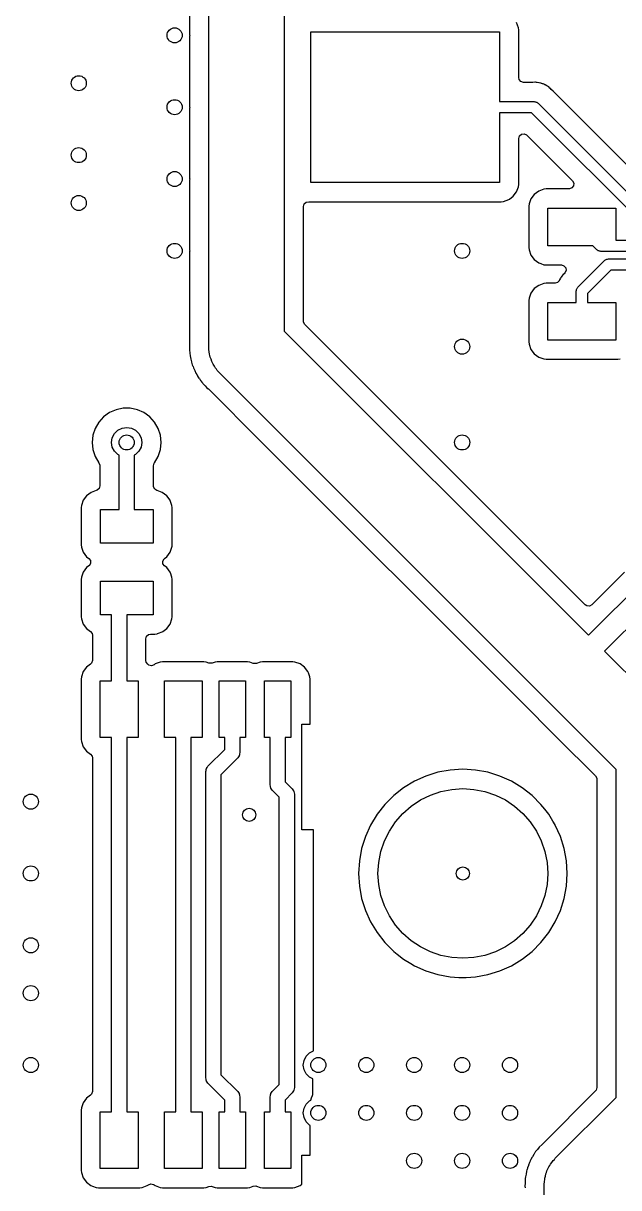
# Model space of a CAD drawing. Extents: x 0.01 to 3.19, y 0.01 to 3.99.
# Drawn here: x 1.667 to 2.288, y 0.972 to 2.188 of the extents above; entities that cross this region are included whole.
import ezdxf

# ---------------------------------------------------------------- set-up
doc = ezdxf.new("R2010")
doc.units = 0
doc.header["$MEASUREMENT"] = 0
doc.layers.add('BLACK', color=7, linetype='CONTINUOUS')

msp = doc.modelspace()

# ---------------------------------------------------------------- linework, layer by layer
at = {"layer": 'BLACK', "linetype": 'CONTINUOUS'}
for p, q in [((1.93937, 2.65), (1.93937, 1.86631)), ((1.86063, 1.85), (1.86063, 2.63369)), ((1.84061, 2.24913), (1.84061, 2.17587)), ((2.18374, 2.18304), (2.18173, 2.18843)), ((1.96713, 2.02126), (1.96713, 2.17874)), ((1.96713, 2.17874), (2.16398, 2.17874)), ((2.16398, 2.17874), (2.16398, 2.10591)), ((2.184, 2.18066), (2.18374, 2.18304)), ((2.18374, 2.18304), (2.18374, 2.18304)), ((2.184, 2.18065), (2.184, 2.18066)), ((2.184, 2.13089), (2.184, 2.18065)), ((1.84061, 2.17587), (1.84075, 2.175)), ((1.84075, 2.175), (1.84061, 2.17413)), ((1.84061, 2.17413), (1.84061, 2.10087)), ((2.18444, 2.12883), (2.184, 2.13089)), ((2.18627, 2.12671), (2.18444, 2.12883)), ((2.18896, 2.12593), (2.18627, 2.12671)), ((2.19866, 2.12593), (2.18896, 2.12593)), ((2.19889, 2.12594), (2.19866, 2.12593)), ((2.20082, 2.12612), (2.19889, 2.12594)), ((2.20165, 2.12599), (2.20082, 2.12612)), ((2.20082, 2.12612), (2.20082, 2.12612)), ((2.20243, 2.12593), (2.20165, 2.12599)), ((2.20328, 2.12593), (2.20243, 2.12593)), ((2.20515, 2.12544), (2.20328, 2.12593)), ((2.20538, 2.1254), (2.20515, 2.12544)), ((2.20729, 2.12509), (2.20538, 2.1254)), ((2.20767, 2.12493), (2.20729, 2.12509)), ((2.20729, 2.12509), (2.20729, 2.12509)), ((2.20729, 2.12509), (2.20729, 2.12509)), ((2.20807, 2.12476), (2.20767, 2.12493)), ((2.2088, 2.12451), (2.20807, 2.12476)), ((2.20962, 2.1243), (2.2088, 2.12451)), ((2.21025, 2.12395), (2.20962, 2.1243)), ((2.20962, 2.1243), (2.20962, 2.1243)), ((2.21132, 2.12336), (2.21025, 2.12395)), ((2.21153, 2.12326), (2.21132, 2.12336)), ((2.2133, 2.12249), (2.21153, 2.12326)), ((2.21397, 2.12197), (2.2133, 2.12249)), ((2.21462, 2.12155), (2.21397, 2.12197)), ((2.21536, 2.12114), (2.21462, 2.12155)), ((2.21667, 2.11991), (2.21536, 2.12114)), ((2.21536, 2.12114), (2.21536, 2.12114)), ((2.21536, 2.12114), (2.21536, 2.12114)), ((2.21677, 2.11982), (2.21667, 2.11991)), ((2.21695, 2.11966), (2.21677, 2.11982)), ((2.21718, 2.11949), (2.21695, 2.11966)), ((2.21718, 2.11948), (2.21718, 2.11949)), ((2.21804, 2.11862), (2.21718, 2.11948)), ((2.22013, 2.11666), (2.21804, 2.11862)), ((2.22033, 2.11642), (2.22013, 2.11666)), ((2.22034, 2.11642), (2.22033, 2.11642)), ((2.22074, 2.11592), (2.22034, 2.11642)), ((2.33429, 2.00238), (2.22074, 2.11592)), ((2.16398, 2.10591), (2.2, 2.10591)), ((2.2, 2.10591), (2.20075, 2.1057)), ((2.20075, 2.1057), (2.20153, 2.1057)), ((2.20153, 2.1057), (2.2022, 2.10532)), ((2.2022, 2.10532), (2.20295, 2.10511)), ((2.20295, 2.10511), (2.2035, 2.10456)), ((2.2035, 2.10456), (2.20418, 2.10418)), ((2.20418, 2.10418), (2.32745, 1.98091)), ((1.84061, 2.10087), (1.84075, 2.1)), ((1.84075, 2.1), (1.84061, 2.09913)), ((1.84061, 2.09913), (1.84061, 2.02587)), ((2.19755, 2.09409), (2.16398, 2.09409)), ((2.16398, 2.09409), (2.16398, 2.02126)), ((2.32082, 1.97082), (2.19755, 2.09409)), ((2.184, 2.06736), (2.18478, 2.07005)), ((2.184, 2.01934), (2.184, 2.06736)), ((2.18478, 2.07005), (2.1869, 2.07188)), ((2.1869, 2.07188), (2.18966, 2.07227)), ((2.18966, 2.07227), (2.19221, 2.07111)), ((2.19221, 2.07111), (2.19246, 2.07087)), ((2.19246, 2.07087), (2.24016, 2.02317)), ((1.84061, 2.02587), (1.84075, 2.025)), ((1.84075, 2.025), (1.84061, 2.02413)), ((1.84061, 2.02413), (1.84061, 1.95087)), ((2.16398, 2.02126), (1.96713, 2.02126)), ((2.18374, 2.01696), (2.184, 2.01934)), ((2.24016, 2.02317), (2.2415, 2.02072)), ((2.2415, 2.02072), (2.2413, 2.01793)), ((2.17432, 2.004), (2.17828, 2.00696)), ((2.17828, 2.00696), (2.18173, 2.01157)), ((2.18173, 2.01157), (2.18374, 2.01696)), ((2.18173, 2.01157), (2.18173, 2.01157)), ((2.18173, 2.01157), (2.18173, 2.01157)), ((2.20027, 2.00899), (2.19682, 2.00438)), ((2.20487, 2.01244), (2.20027, 2.00899)), ((2.21027, 2.01445), (2.20487, 2.01244)), ((2.20487, 2.01244), (2.20487, 2.01244)), ((2.21265, 2.0147), (2.21027, 2.01445)), ((2.21027, 2.01445), (2.21027, 2.01445)), ((2.23666, 2.0147), (2.21265, 2.0147)), ((2.23701, 2.01472), (2.23666, 2.0147)), ((2.23963, 2.01569), (2.23701, 2.01472)), ((2.2413, 2.01793), (2.23963, 2.01569)), ((1.95939, 1.99634), (1.96018, 1.99903)), ((1.95939, 1.87665), (1.95939, 1.99634)), ((1.96018, 1.99903), (1.96229, 2.00086)), ((1.96229, 2.00086), (1.96488, 2.00128)), ((1.96488, 2.00128), (1.96521, 2.00124)), ((1.96521, 2.00124), (1.96521, 2.00124)), ((1.96521, 2.00124), (2.16589, 2.00124)), ((2.16589, 2.00124), (2.16828, 2.0015)), ((2.16589, 2.00124), (2.16589, 2.00124)), ((2.16589, 2.00124), (2.16589, 2.00124)), ((2.16589, 2.00124), (2.16589, 2.00124)), ((2.16828, 2.0015), (2.17367, 2.00351)), ((2.16828, 2.0015), (2.16828, 2.0015)), ((2.16828, 2.0015), (2.16828, 2.0015)), ((2.17367, 2.00351), (2.17432, 2.004)), ((2.1948, 1.99898), (2.19455, 1.9966)), ((2.19455, 1.9966), (2.19455, 1.9534)), ((2.19682, 2.00438), (2.1948, 1.99898)), ((2.1948, 1.99898), (2.1948, 1.99898)), ((2.19682, 2.00438), (2.19682, 2.00438)), ((2.21457, 1.95531), (2.21457, 1.99469)), ((2.21457, 1.99469), (2.28543, 1.99469)), ((2.28543, 1.99469), (2.28543, 1.96122)), ((2.28543, 1.96122), (2.39035, 1.96122)), ((1.84061, 1.95087), (1.84075, 1.95)), ((1.84075, 1.95), (1.84061, 1.94913)), ((1.84061, 1.94913), (1.84061, 1.8506)), ((2.19455, 1.9534), (2.1948, 1.95102)), ((2.1948, 1.95102), (2.1948, 1.95102)), ((2.1948, 1.95102), (2.19682, 1.94562)), ((2.19682, 1.94562), (2.19682, 1.94562)), ((2.19682, 1.94562), (2.20027, 1.94101)), ((2.26133, 1.95531), (2.21457, 1.95531)), ((2.26551, 1.95114), (2.26133, 1.95531)), ((2.26618, 1.95075), (2.26551, 1.95114)), ((2.26673, 1.9502), (2.26618, 1.95075)), ((2.26748, 1.95), (2.26673, 1.9502)), ((2.26816, 1.94961), (2.26748, 1.95)), ((2.26893, 1.94961), (2.26816, 1.94961)), ((2.26969, 1.94941), (2.26893, 1.94961)), ((2.39035, 1.94941), (2.26969, 1.94941)), ((2.20027, 1.94101), (2.20487, 1.93756)), ((2.20487, 1.93756), (2.20487, 1.93756)), ((2.20487, 1.93756), (2.20487, 1.93756)), ((2.20487, 1.93756), (2.2072, 1.9367)), ((2.2072, 1.9367), (2.21027, 1.93555)), ((2.21027, 1.93555), (2.21027, 1.93555)), ((2.21027, 1.93555), (2.21265, 1.9353)), ((2.21265, 1.9353), (2.21265, 1.9353)), ((2.21265, 1.9353), (2.21265, 1.9353)), ((2.21265, 1.9353), (2.22854, 1.9353)), ((2.22854, 1.9353), (2.23122, 1.93451)), ((2.23122, 1.93451), (2.23305, 1.9324)), ((2.24582, 1.91225), (2.27338, 1.93981)), ((2.27338, 1.93981), (2.27406, 1.94019)), ((2.27406, 1.94019), (2.27461, 1.94074)), ((2.27461, 1.94074), (2.27536, 1.94095)), ((2.27536, 1.94095), (2.27603, 1.94133)), ((2.27603, 1.94133), (2.27681, 1.94133)), ((2.27681, 1.94133), (2.27756, 1.94154)), ((2.27756, 1.94154), (2.39035, 1.94154)), ((2.22751, 1.92137), (2.22674, 1.9196)), ((2.22803, 1.92204), (2.22751, 1.92137)), ((2.22751, 1.92137), (2.22751, 1.92137)), ((2.22845, 1.92269), (2.22803, 1.92204)), ((2.22886, 1.92343), (2.22845, 1.92269)), ((2.23018, 1.92484), (2.22886, 1.92343)), ((2.22886, 1.92343), (2.22886, 1.92343)), ((2.23034, 1.92502), (2.23018, 1.92484)), ((2.23051, 1.92525), (2.23034, 1.92502)), ((2.23138, 1.92611), (2.23051, 1.92525)), ((2.23215, 1.92694), (2.23138, 1.92611)), ((2.23229, 1.92709), (2.23215, 1.92694)), ((2.23345, 1.92963), (2.23229, 1.92709)), ((2.23305, 1.9324), (2.23345, 1.92963)), ((2.28001, 1.92972), (2.25591, 1.90562)), ((2.39035, 1.92972), (2.28001, 1.92972)), ((2.20027, 1.91056), (2.19682, 1.90595)), ((2.20487, 1.91401), (2.20027, 1.91056)), ((2.21027, 1.91602), (2.20487, 1.91401)), ((2.20487, 1.91401), (2.20487, 1.91401)), ((2.21265, 1.91628), (2.21027, 1.91602)), ((2.21027, 1.91602), (2.21027, 1.91602)), ((2.22199, 1.91628), (2.21265, 1.91628)), ((2.22436, 1.91688), (2.22199, 1.91628)), ((2.22634, 1.91885), (2.22436, 1.91688)), ((2.22641, 1.91898), (2.22634, 1.91885)), ((2.22664, 1.91939), (2.22641, 1.91898)), ((2.22674, 1.9196), (2.22664, 1.91939)), ((2.24409, 1.90807), (2.2443, 1.90882)), ((2.2443, 1.9096), (2.24468, 1.91027)), ((2.2443, 1.90882), (2.2443, 1.9096)), ((2.24468, 1.91027), (2.24489, 1.91102)), ((2.24489, 1.91102), (2.24544, 1.91157)), ((2.24544, 1.91157), (2.24582, 1.91225)), ((2.1948, 1.90056), (2.19455, 1.89818)), ((2.19455, 1.89818), (2.19455, 1.85497)), ((2.19682, 1.90595), (2.1948, 1.90056)), ((2.1948, 1.90056), (2.1948, 1.90056)), ((2.19682, 1.90595), (2.19682, 1.90595)), ((2.24409, 1.89626), (2.24409, 1.90807)), ((2.25591, 1.90562), (2.25591, 1.89626)), ((2.21457, 1.85689), (2.21457, 1.89626)), ((2.21457, 1.89626), (2.24409, 1.89626)), ((2.25591, 1.89626), (2.28543, 1.89626)), ((2.28543, 1.89626), (2.28543, 1.85689)), ((1.9595, 1.8756), (1.95939, 1.87665)), ((1.96084, 1.87315), (1.9595, 1.8756)), ((2.25348, 1.58051), (1.96084, 1.87315)), ((1.93937, 1.86631), (2.25284, 1.55284)), ((1.84061, 1.8506), (1.84053, 1.8464)), ((1.86078, 1.84851), (1.86063, 1.85)), ((1.86074, 1.84701), (1.86078, 1.84851)), ((2.19455, 1.85497), (2.1948, 1.85259)), ((2.1948, 1.85259), (2.1948, 1.85259)), ((2.1948, 1.85259), (2.19682, 1.8472)), ((2.28543, 1.85689), (2.21457, 1.85689)), ((1.84053, 1.8464), (1.84053, 1.8464)), ((1.84053, 1.8464), (1.84094, 1.84351)), ((1.84094, 1.84351), (1.84095, 1.84336)), ((1.84095, 1.84336), (1.84119, 1.84044)), ((1.84119, 1.84044), (1.84119, 1.84044)), ((1.84119, 1.84044), (1.84159, 1.83881)), ((1.84159, 1.83881), (1.84164, 1.83857)), ((1.84164, 1.83857), (1.84187, 1.83691)), ((1.84187, 1.83691), (1.84187, 1.83691)), ((1.84187, 1.83691), (1.84187, 1.83691)), ((1.84187, 1.83691), (1.84274, 1.83412)), ((1.86118, 1.84456), (1.86074, 1.84701)), ((1.86144, 1.84207), (1.86118, 1.84456)), ((1.86188, 1.84064), (1.86144, 1.84207)), ((1.86215, 1.83917), (1.86188, 1.84064)), ((1.86307, 1.83685), (1.86215, 1.83917)), ((1.86382, 1.83447), (1.86307, 1.83685)), ((2.19682, 1.8472), (2.19682, 1.8472)), ((2.19682, 1.8472), (2.20027, 1.84259)), ((2.20027, 1.84259), (2.20487, 1.83914)), ((2.20487, 1.83914), (2.20487, 1.83914)), ((2.20487, 1.83914), (2.20487, 1.83914)), ((2.20487, 1.83914), (2.20607, 1.83869)), ((2.20607, 1.83869), (2.21027, 1.83713)), ((2.21027, 1.83713), (2.21027, 1.83713)), ((2.21027, 1.83713), (2.21265, 1.83687)), ((2.21265, 1.83687), (2.21265, 1.83687)), ((2.21265, 1.83687), (2.21265, 1.83687)), ((2.21265, 1.83687), (2.21265, 1.83687)), ((2.21265, 1.83687), (2.28735, 1.83687)), ((2.28735, 1.83687), (2.28973, 1.83713)), ((2.28735, 1.83687), (2.28735, 1.83687)), ((2.28735, 1.83687), (2.28735, 1.83687)), ((2.28735, 1.83687), (2.28735, 1.83687)), ((1.84274, 1.83412), (1.84278, 1.83397)), ((1.84278, 1.83397), (1.84348, 1.83113)), ((1.84348, 1.83113), (1.84414, 1.82959)), ((1.84414, 1.82959), (1.84423, 1.82935)), ((1.84423, 1.82935), (1.84473, 1.82775)), ((1.84473, 1.82775), (1.84603, 1.82514)), ((1.84603, 1.82514), (1.8461, 1.825)), ((1.8461, 1.825), (1.84724, 1.82231)), ((1.86455, 1.83316), (1.86382, 1.83447)), ((1.8651, 1.83177), (1.86455, 1.83316)), ((1.86648, 1.82969), (1.8651, 1.83177)), ((1.86769, 1.82751), (1.86648, 1.82969)), ((1.86866, 1.82637), (1.86769, 1.82751)), ((1.86949, 1.82512), (1.86866, 1.82637)), ((1.87216, 1.82216), (1.86949, 1.82512)), ((1.84724, 1.82231), (1.84814, 1.82089)), ((1.84814, 1.82089), (1.84826, 1.82068)), ((1.84826, 1.82068), (1.84873, 1.81973)), ((1.84873, 1.81973), (1.84901, 1.81918)), ((1.84901, 1.81918), (1.85043, 1.81721)), ((1.85043, 1.81721), (1.85072, 1.8168)), ((1.85072, 1.8168), (1.8508, 1.81668)), ((1.8508, 1.81668), (1.85202, 1.81475)), ((1.85202, 1.81475), (1.85237, 1.81421)), ((1.85237, 1.81421), (1.85348, 1.81295)), ((1.85348, 1.81295), (1.85363, 1.81276)), ((1.85363, 1.81276), (1.85461, 1.8114)), ((2.19716, 1.49716), (1.87216, 1.82216)), ((1.85461, 1.8114), (1.85461, 1.8114)), ((1.85461, 1.8114), (1.85668, 1.80933)), ((1.85668, 1.80933), (1.85678, 1.80922)), ((1.85678, 1.80922), (1.85873, 1.80703)), ((1.85873, 1.80703), (1.85873, 1.80703)), ((1.85873, 1.80703), (1.86002, 1.80597)), ((1.86002, 1.80597), (1.86021, 1.8058)), ((1.86021, 1.8058), (1.91509, 1.75092)), ((1.75093, 1.77673), (1.7459, 1.77114)), ((1.75702, 1.78115), (1.75093, 1.77673)), ((1.76389, 1.7842), (1.75702, 1.78115)), ((1.77124, 1.78577), (1.76389, 1.7842)), ((1.77876, 1.78577), (1.77124, 1.78577)), ((1.78611, 1.7842), (1.77876, 1.78577)), ((1.79298, 1.78115), (1.78611, 1.7842)), ((1.79907, 1.77673), (1.79298, 1.78115)), ((1.8041, 1.77114), (1.79907, 1.77673)), ((1.74214, 1.76463), (1.73982, 1.75748)), ((1.7459, 1.77114), (1.74214, 1.76463)), ((1.74214, 1.76463), (1.74214, 1.76463)), ((1.7459, 1.77114), (1.7459, 1.77114)), ((1.76574, 1.76274), (1.77013, 1.76498)), ((1.77013, 1.76498), (1.775, 1.76575)), ((1.775, 1.76575), (1.77987, 1.76498)), ((1.77987, 1.76498), (1.78426, 1.76274)), ((1.80786, 1.76463), (1.8041, 1.77114)), ((1.8041, 1.77114), (1.8041, 1.77114)), ((1.8041, 1.77114), (1.8041, 1.77114)), ((1.81018, 1.75748), (1.80786, 1.76463)), ((1.73982, 1.75748), (1.73904, 1.75)), ((1.75925, 1.75), (1.76002, 1.75487)), ((1.76002, 1.75487), (1.76226, 1.75926)), ((1.76226, 1.75926), (1.76574, 1.76274)), ((1.78426, 1.76274), (1.78774, 1.75926)), ((1.78774, 1.75926), (1.78998, 1.75487)), ((1.78998, 1.75487), (1.79075, 1.75)), ((1.81096, 1.75), (1.81018, 1.75748)), ((1.91509, 1.75092), (2.18473, 1.48128)), ((1.73904, 1.75), (1.73982, 1.74252)), ((1.73982, 1.74252), (1.74084, 1.73939)), ((1.74084, 1.73939), (1.74214, 1.73537)), ((1.76002, 1.74513), (1.75925, 1.75)), ((1.76226, 1.74074), (1.76002, 1.74513)), ((1.76574, 1.73726), (1.76226, 1.74074)), ((1.78774, 1.74074), (1.78426, 1.73726)), ((1.78998, 1.74513), (1.78774, 1.74074)), ((1.79075, 1.75), (1.78998, 1.74513)), ((1.80786, 1.73537), (1.81018, 1.74252)), ((1.81018, 1.74252), (1.81096, 1.75)), ((1.74214, 1.73537), (1.74214, 1.73537)), ((1.74214, 1.73537), (1.7459, 1.72886)), ((1.7459, 1.72886), (1.74606, 1.72865)), ((1.74606, 1.72865), (1.74599, 1.7286)), ((1.74599, 1.7286), (1.74704, 1.72642)), ((1.74704, 1.72642), (1.74711, 1.72562)), ((1.76713, 1.73656), (1.76574, 1.73726)), ((1.76713, 1.68), (1.76713, 1.73656)), ((1.78426, 1.73726), (1.78287, 1.73656)), ((1.78287, 1.73656), (1.78287, 1.68)), ((1.80289, 1.72562), (1.80368, 1.7283)), ((1.80368, 1.7283), (1.80395, 1.72865)), ((1.80394, 1.72865), (1.8041, 1.72886)), ((1.80395, 1.72865), (1.80394, 1.72865)), ((1.8041, 1.72886), (1.80786, 1.73537)), ((1.8041, 1.72886), (1.8041, 1.72886)), ((1.74711, 1.72562), (1.74711, 1.70461)), ((1.80289, 1.70461), (1.80289, 1.72562)), ((1.74711, 1.70461), (1.74632, 1.70193)), ((1.80299, 1.70364), (1.80289, 1.70461)), ((1.80428, 1.70117), (1.80299, 1.70364)), ((1.7332, 1.6943), (1.72975, 1.68969)), ((1.73781, 1.69775), (1.7332, 1.6943)), ((1.7432, 1.69976), (1.73781, 1.69775)), ((1.73781, 1.69775), (1.73781, 1.69775)), ((1.74329, 1.69978), (1.7432, 1.69976)), ((1.74421, 1.7001), (1.74329, 1.69978)), ((1.74632, 1.70193), (1.74421, 1.7001)), ((1.80652, 1.6999), (1.80428, 1.70117)), ((1.80651, 1.69987), (1.80652, 1.6999)), ((1.80665, 1.69982), (1.80651, 1.69987)), ((1.80671, 1.69978), (1.80665, 1.69982)), ((1.8068, 1.69976), (1.80671, 1.69978)), ((1.81219, 1.69775), (1.8068, 1.69976)), ((1.8168, 1.6943), (1.81219, 1.69775)), ((1.81219, 1.69775), (1.81219, 1.69775)), ((1.82025, 1.68969), (1.8168, 1.6943)), ((1.72774, 1.6843), (1.72748, 1.68192)), ((1.72748, 1.68192), (1.72748, 1.64308)), ((1.72975, 1.68969), (1.72774, 1.6843)), ((1.72774, 1.6843), (1.72774, 1.6843)), ((1.72975, 1.68969), (1.72975, 1.68969)), ((1.7475, 1.645), (1.7475, 1.68)), ((1.7475, 1.68), (1.76713, 1.68)), ((1.78287, 1.68), (1.8025, 1.68)), ((1.8025, 1.68), (1.8025, 1.645)), ((1.82042, 1.68925), (1.82025, 1.68969)), ((1.82025, 1.68969), (1.82025, 1.68969)), ((1.82025, 1.68969), (1.82025, 1.68969)), ((1.82226, 1.6843), (1.82042, 1.68925)), ((1.82252, 1.68192), (1.82226, 1.6843)), ((1.82226, 1.6843), (1.82226, 1.6843)), ((1.82252, 1.68191), (1.82252, 1.68192)), ((1.82252, 1.64309), (1.82252, 1.68191)), ((1.72748, 1.64308), (1.72774, 1.6407)), ((1.8025, 1.645), (1.7475, 1.645)), ((1.82226, 1.6407), (1.82238, 1.6418)), ((1.82238, 1.6418), (1.82252, 1.64308)), ((1.82252, 1.64308), (1.82252, 1.64309)), ((1.72774, 1.6407), (1.72774, 1.6407)), ((1.72774, 1.6407), (1.72975, 1.63531)), ((1.72975, 1.63531), (1.72975, 1.63531)), ((1.72975, 1.63531), (1.7332, 1.6307)), ((1.7332, 1.6307), (1.73551, 1.62897)), ((1.81449, 1.62897), (1.8168, 1.6307)), ((1.8168, 1.6307), (1.82025, 1.63531)), ((1.82025, 1.63531), (1.82226, 1.6407)), ((1.82025, 1.63531), (1.82025, 1.63531)), ((1.82025, 1.63531), (1.82025, 1.63531)), ((1.7332, 1.6193), (1.72975, 1.61469)), ((1.73551, 1.62103), (1.7332, 1.6193)), ((1.73551, 1.62897), (1.73718, 1.62673)), ((1.73604, 1.62149), (1.73551, 1.62103)), ((1.73738, 1.62395), (1.73604, 1.62149)), ((1.73718, 1.62673), (1.73738, 1.62395)), ((1.81262, 1.62605), (1.81396, 1.62851)), ((1.81282, 1.62327), (1.81262, 1.62605)), ((1.81449, 1.62103), (1.81282, 1.62327)), ((1.81396, 1.62851), (1.81449, 1.62897)), ((1.8168, 1.6193), (1.81449, 1.62103)), ((1.82025, 1.61469), (1.8168, 1.6193)), ((1.72774, 1.6093), (1.72748, 1.60692)), ((1.72748, 1.60692), (1.72748, 1.56808)), ((1.72975, 1.61469), (1.72774, 1.6093)), ((1.72774, 1.6093), (1.72774, 1.6093)), ((1.72975, 1.61469), (1.72975, 1.61469)), ((1.7475, 1.57), (1.7475, 1.605)), ((1.7475, 1.605), (1.8025, 1.605)), ((1.8025, 1.605), (1.8025, 1.57)), ((1.82059, 1.61378), (1.82025, 1.61469)), ((1.82025, 1.61469), (1.82025, 1.61469)), ((1.82025, 1.61469), (1.82025, 1.61469)), ((1.82226, 1.6093), (1.82059, 1.61378)), ((1.82248, 1.60732), (1.82226, 1.6093)), ((1.82226, 1.6093), (1.82226, 1.6093)), ((1.82252, 1.60691), (1.82248, 1.60732)), ((1.82252, 1.56809), (1.82252, 1.60691)), ((2.25699, 1.54869), (2.31374, 1.60545)), ((2.29443, 1.61444), (2.26049, 1.58051)), ((2.25525, 1.57937), (2.25348, 1.58051)), ((2.26049, 1.58051), (2.25804, 1.57917)), ((2.33045, 1.58875), (2.27369, 1.53199)), ((1.75925, 1.57), (1.7475, 1.57)), ((1.75925, 1.50098), (1.75925, 1.57)), ((1.8025, 1.57), (1.775, 1.57)), ((1.775, 1.57), (1.775, 1.50098)), ((2.25804, 1.57917), (2.25525, 1.57937)), ((1.72748, 1.56808), (1.72774, 1.5657)), ((1.72774, 1.5657), (1.72774, 1.5657)), ((1.72774, 1.5657), (1.72975, 1.56031)), ((1.72975, 1.56031), (1.72975, 1.56031)), ((1.72975, 1.56031), (1.7332, 1.5557)), ((1.8168, 1.5557), (1.82025, 1.56031)), ((1.82025, 1.56031), (1.82226, 1.5657)), ((1.82025, 1.56031), (1.82025, 1.56031)), ((1.82025, 1.56031), (1.82025, 1.56031)), ((1.82226, 1.5657), (1.82252, 1.56809)), ((1.7332, 1.5557), (1.73724, 1.55267)), ((1.73724, 1.55267), (1.73892, 1.55043)), ((1.73892, 1.55043), (1.73923, 1.5487)), ((1.73923, 1.5487), (1.73923, 1.52233)), ((1.79502, 1.54502), (1.79581, 1.5477)), ((1.79502, 1.52233), (1.79502, 1.54502)), ((1.79581, 1.5477), (1.79792, 1.54953)), ((1.79792, 1.54953), (1.79998, 1.54998)), ((1.79998, 1.54998), (1.80441, 1.54998)), ((1.80441, 1.54998), (1.80441, 1.54998)), ((1.80441, 1.54998), (1.80442, 1.54998)), ((1.80442, 1.54998), (1.8068, 1.55024)), ((1.80442, 1.54998), (1.80442, 1.54998)), ((1.8068, 1.55024), (1.80722, 1.5504)), ((1.8068, 1.55024), (1.8068, 1.55024)), ((1.8068, 1.55024), (1.8068, 1.55024)), ((1.80722, 1.5504), (1.80809, 1.55072)), ((1.80809, 1.55072), (1.81219, 1.55225)), ((1.81219, 1.55225), (1.81262, 1.55257)), ((1.81262, 1.55257), (1.8168, 1.5557)), ((2.25284, 1.55284), (2.25284, 1.55284)), ((2.25284, 1.55284), (2.25699, 1.54869)), ((2.27369, 1.53199), (2.35284, 1.45284)), ((1.73844, 1.51965), (1.73724, 1.51836)), ((1.73923, 1.52233), (1.73844, 1.51965)), ((1.79533, 1.5206), (1.79502, 1.52233)), ((1.79701, 1.51836), (1.79533, 1.5206)), ((1.81007, 1.52075), (1.80468, 1.51874)), ((1.81245, 1.521), (1.81007, 1.52075)), ((1.81007, 1.52075), (1.81007, 1.52075)), ((1.81246, 1.521), (1.81245, 1.521)), ((1.85566, 1.521), (1.81246, 1.521)), ((1.85804, 1.52075), (1.85566, 1.521)), ((1.85566, 1.521), (1.85566, 1.521)), ((1.86086, 1.51969), (1.85804, 1.52075)), ((1.85804, 1.52075), (1.85804, 1.52075)), ((1.86154, 1.51949), (1.86086, 1.51969)), ((1.86433, 1.51969), (1.86154, 1.51949)), ((1.86716, 1.52075), (1.86433, 1.51969)), ((1.86954, 1.521), (1.86716, 1.52075)), ((1.86716, 1.52075), (1.86716, 1.52075)), ((1.90093, 1.521), (1.86954, 1.521)), ((1.86954, 1.521), (1.86954, 1.521)), ((1.90331, 1.52075), (1.90093, 1.521)), ((1.90093, 1.521), (1.90093, 1.521)), ((1.90332, 1.52075), (1.90331, 1.52075)), ((1.90712, 1.51933), (1.90332, 1.52075)), ((1.9144, 1.52075), (1.91059, 1.51933)), ((1.91679, 1.521), (1.9144, 1.52075)), ((1.9144, 1.52075), (1.9144, 1.52075)), ((1.94817, 1.521), (1.91679, 1.521)), ((1.91679, 1.521), (1.91679, 1.521)), ((1.94818, 1.521), (1.94817, 1.521)), ((1.95056, 1.52075), (1.94818, 1.521)), ((1.95595, 1.51874), (1.95056, 1.52075)), ((1.95056, 1.52075), (1.95056, 1.52075)), ((1.72969, 1.51068), (1.72768, 1.50528)), ((1.73314, 1.51529), (1.72969, 1.51068)), ((1.72969, 1.51068), (1.72969, 1.51068)), ((1.73724, 1.51836), (1.73314, 1.51529)), ((1.79762, 1.5179), (1.79701, 1.51836)), ((1.79821, 1.51752), (1.79762, 1.5179)), ((1.80094, 1.51693), (1.79821, 1.51752)), ((1.80356, 1.5179), (1.80094, 1.51693)), ((1.80468, 1.51874), (1.80356, 1.5179)), ((1.9078, 1.51913), (1.90712, 1.51933)), ((1.91059, 1.51933), (1.9078, 1.51913)), ((1.96056, 1.51529), (1.95595, 1.51874)), ((1.95595, 1.51874), (1.95595, 1.51874)), ((1.96401, 1.51068), (1.96056, 1.51529)), ((1.96453, 1.5093), (1.96401, 1.51068)), ((1.96401, 1.51068), (1.96401, 1.51068)), ((1.96401, 1.51068), (1.96401, 1.51068)), ((1.96602, 1.50528), (1.96453, 1.5093)), ((1.72768, 1.50528), (1.72742, 1.5029)), ((1.72742, 1.5029), (1.72742, 1.44001)), ((1.72768, 1.50528), (1.72768, 1.50528)), ((1.74744, 1.44193), (1.74744, 1.50098)), ((1.74744, 1.50098), (1.75925, 1.50098)), ((1.775, 1.50098), (1.78681, 1.50098)), ((1.78681, 1.50098), (1.78681, 1.44193)), ((1.81437, 1.44193), (1.81437, 1.50098)), ((1.81437, 1.50098), (1.85374, 1.50098)), ((1.85374, 1.50098), (1.85374, 1.44193)), ((1.87146, 1.44193), (1.87146, 1.50098)), ((1.87146, 1.50098), (1.89902, 1.50098)), ((1.89902, 1.50098), (1.89902, 1.44193)), ((1.9187, 1.44193), (1.9187, 1.50098)), ((1.9187, 1.50098), (1.94626, 1.50098)), ((1.94626, 1.50098), (1.94626, 1.44193)), ((1.96628, 1.5029), (1.96602, 1.50528)), ((1.96602, 1.50528), (1.96602, 1.50528)), ((1.96628, 1.45571), (1.96628, 1.5029)), ((1.96628, 1.5029), (1.96628, 1.5029)), ((2.28563, 1.40869), (2.19716, 1.49716)), ((2.18473, 1.48128), (2.18474, 1.48127)), ((2.18474, 1.48127), (2.22459, 1.44142)), ((1.95787, 1.34547), (1.95787, 1.45571)), ((1.95787, 1.45571), (1.96628, 1.45571)), ((1.72742, 1.44001), (1.72768, 1.43763)), ((1.72768, 1.43763), (1.72768, 1.43763)), ((1.72768, 1.43763), (1.72969, 1.43224)), ((1.75925, 1.44193), (1.74744, 1.44193)), ((1.75925, 1.05098), (1.75925, 1.44193)), ((1.78681, 1.44193), (1.775, 1.44193)), ((1.775, 1.44193), (1.775, 1.05098)), ((1.82618, 1.44193), (1.81437, 1.44193)), ((1.82618, 1.42618), (1.82618, 1.44193)), ((1.85374, 1.44193), (1.84193, 1.44193)), ((1.84193, 1.44193), (1.84193, 1.42618)), ((1.87736, 1.44193), (1.87146, 1.44193)), ((1.87736, 1.42944), (1.87736, 1.44193)), ((1.89902, 1.44193), (1.89311, 1.44193)), ((1.89311, 1.44193), (1.89311, 1.42618)), ((1.92461, 1.44193), (1.9187, 1.44193)), ((1.92461, 1.39252), (1.92461, 1.44193)), ((1.94626, 1.44193), (1.94035, 1.44193)), ((1.94035, 1.44193), (1.94035, 1.39578)), ((2.22459, 1.44142), (2.26416, 1.40185)), ((1.72969, 1.43224), (1.72969, 1.43224)), ((1.72969, 1.43224), (1.73314, 1.42763)), ((1.73314, 1.42763), (1.73724, 1.42455)), ((1.73724, 1.42455), (1.73892, 1.42232)), ((1.82618, 1.05098), (1.82618, 1.42618)), ((1.84193, 1.42618), (1.84193, 1.42618)), ((1.84193, 1.42618), (1.84193, 1.05098)), ((1.85979, 1.41187), (1.87736, 1.42944)), ((1.89233, 1.42276), (1.89151, 1.42173)), ((1.89243, 1.4232), (1.89233, 1.42276)), ((1.89267, 1.42358), (1.89243, 1.4232)), ((1.89282, 1.42489), (1.89267, 1.42358)), ((1.89311, 1.42618), (1.89282, 1.42489)), ((1.73892, 1.42232), (1.73923, 1.42058)), ((1.73923, 1.42058), (1.73923, 1.07233)), ((1.85826, 1.40972), (1.85908, 1.41075)), ((1.85908, 1.41075), (1.85979, 1.41187)), ((1.8908, 1.42061), (1.87323, 1.40304)), ((1.89151, 1.42173), (1.8908, 1.42061)), ((1.85748, 1.4063), (1.85777, 1.40759)), ((1.85748, 1.08661), (1.85748, 1.4063)), ((1.85777, 1.40759), (1.85792, 1.4089)), ((1.85792, 1.4089), (1.85816, 1.40928)), ((1.85816, 1.40928), (1.85826, 1.40972)), ((1.87323, 1.40304), (1.87323, 1.08988)), ((2.08721, 1.40173), (2.07523, 1.39634)), ((2.09975, 1.40564), (2.08721, 1.40173)), ((2.11267, 1.40801), (2.09975, 1.40564)), ((2.12579, 1.4088), (2.11267, 1.40801)), ((2.11267, 1.40801), (2.11267, 1.40801)), ((2.1389, 1.40801), (2.12579, 1.4088)), ((2.12579, 1.4088), (2.12579, 1.4088)), ((2.15183, 1.40564), (2.1389, 1.40801)), ((2.1389, 1.40801), (2.1389, 1.40801)), ((2.16437, 1.40173), (2.15183, 1.40564)), ((2.17635, 1.39634), (2.16437, 1.40173)), ((2.26416, 1.40185), (2.2655, 1.3994)), ((2.2655, 1.3994), (2.26561, 1.39835)), ((2.26561, 1.39835), (2.26561, 1.07642)), ((2.28563, 1.06607), (2.28563, 1.40869)), ((1.9249, 1.39123), (1.92461, 1.39252)), ((1.92505, 1.38992), (1.9249, 1.39123)), ((1.92529, 1.38954), (1.92505, 1.38992)), ((1.92539, 1.3891), (1.92529, 1.38954)), ((1.92621, 1.38807), (1.92539, 1.3891)), ((1.92691, 1.38695), (1.92621, 1.38807)), ((1.93425, 1.37961), (1.92691, 1.38695)), ((1.94035, 1.39578), (1.94769, 1.38844)), ((1.94769, 1.38844), (1.9484, 1.38732)), ((1.9484, 1.38732), (1.94922, 1.38629)), ((1.94922, 1.38629), (1.94932, 1.38585)), ((2.06398, 1.38954), (2.05364, 1.38144)), ((2.07523, 1.39634), (2.06398, 1.38954)), ((2.07523, 1.39634), (2.07523, 1.39634)), ((2.10286, 1.38556), (2.11423, 1.38782)), ((2.11423, 1.38782), (2.12579, 1.38858)), ((2.12579, 1.38858), (2.13735, 1.38782)), ((2.13735, 1.38782), (2.14871, 1.38556)), ((2.18759, 1.38954), (2.17635, 1.39634)), ((2.17635, 1.39634), (2.17635, 1.39634)), ((2.19794, 1.38144), (2.18759, 1.38954)), ((1.93425, 1.07964), (1.93425, 1.37961)), ((1.94932, 1.38585), (1.94956, 1.38547)), ((1.94956, 1.38547), (1.94971, 1.38416)), ((1.94971, 1.38416), (1.95, 1.38287)), ((1.95, 1.38287), (1.95, 1.07638)), ((2.05364, 1.38144), (2.04435, 1.37215)), ((2.05364, 1.38144), (2.05364, 1.38144)), ((2.07186, 1.37028), (2.0815, 1.37671)), ((2.0815, 1.37671), (2.09189, 1.38184)), ((2.09189, 1.38184), (2.10286, 1.38556)), ((2.14871, 1.38556), (2.15969, 1.38184)), ((2.15969, 1.38184), (2.17008, 1.37671)), ((2.17008, 1.37671), (2.17971, 1.37028)), ((2.20723, 1.37215), (2.19794, 1.38144)), ((2.19794, 1.38144), (2.19794, 1.38144)), ((2.03625, 1.36181), (2.02945, 1.35056)), ((2.04435, 1.37215), (2.03625, 1.36181)), ((2.04435, 1.37215), (2.04435, 1.37215)), ((2.05551, 1.35393), (2.06315, 1.36264)), ((2.06315, 1.36264), (2.07186, 1.37028)), ((2.17971, 1.37028), (2.18842, 1.36264)), ((2.18842, 1.36264), (2.19606, 1.35393)), ((2.21116, 1.36712), (2.20723, 1.37215)), ((2.20723, 1.37215), (2.20723, 1.37215)), ((2.20723, 1.37215), (2.20723, 1.37215)), ((2.21533, 1.36181), (2.21116, 1.36712)), ((2.21963, 1.35469), (2.21533, 1.36181)), ((2.02945, 1.35056), (2.02406, 1.33858)), ((2.02945, 1.35056), (2.02945, 1.35056)), ((2.04907, 1.34429), (2.05551, 1.35393)), ((2.19606, 1.35393), (2.2025, 1.34429)), ((2.22205, 1.35068), (2.21963, 1.35469)), ((2.22213, 1.35056), (2.22205, 1.35068)), ((2.22749, 1.33864), (2.22213, 1.35056)), ((2.22213, 1.35056), (2.22213, 1.35056)), ((1.97002, 1.34547), (1.95787, 1.34547)), ((1.97002, 1.3), (1.97002, 1.34547)), ((2.02406, 1.33858), (2.02015, 1.32604)), ((2.04395, 1.3339), (2.04907, 1.34429)), ((2.2025, 1.34429), (2.20763, 1.3339)), ((2.22752, 1.33858), (2.22749, 1.33864)), ((2.23143, 1.32604), (2.22752, 1.33858)), ((2.02015, 1.32604), (2.01778, 1.31311)), ((2.04022, 1.32293), (2.04395, 1.3339)), ((2.20763, 1.3339), (2.21135, 1.32293)), ((2.23379, 1.31311), (2.23143, 1.32604)), ((2.01778, 1.31311), (2.01699, 1.3)), ((2.01778, 1.31311), (2.01778, 1.31311)), ((2.03796, 1.31156), (2.04022, 1.32293)), ((2.21135, 1.32293), (2.21361, 1.31156)), ((2.23459, 1.3), (2.23379, 1.31311)), ((2.0372, 1.3), (2.03796, 1.31156)), ((2.21361, 1.31156), (2.21437, 1.3)), ((1.97002, 1.11492), (1.97002, 1.3)), ((2.01699, 1.3), (2.01699, 1.3)), ((2.01699, 1.3), (2.01778, 1.28689)), ((2.03796, 1.28844), (2.0372, 1.3)), ((2.21437, 1.3), (2.21361, 1.28844)), ((2.23379, 1.28689), (2.23459, 1.3)), ((2.01778, 1.28689), (2.01778, 1.28689)), ((2.01778, 1.28689), (2.02015, 1.27396)), ((2.04022, 1.27707), (2.03796, 1.28844)), ((2.04395, 1.2661), (2.04022, 1.27707)), ((2.21135, 1.27707), (2.20763, 1.2661)), ((2.21361, 1.28844), (2.21135, 1.27707)), ((2.23143, 1.27396), (2.23379, 1.28689)), ((2.02015, 1.27396), (2.02406, 1.26142)), ((2.04907, 1.25571), (2.04395, 1.2661)), ((2.20763, 1.2661), (2.2025, 1.25571)), ((2.22752, 1.26142), (2.23143, 1.27396)), ((2.02406, 1.26142), (2.02945, 1.24944)), ((2.05551, 1.24607), (2.04907, 1.25571)), ((2.2025, 1.25571), (2.19606, 1.24607)), ((2.22213, 1.24944), (2.22752, 1.26142)), ((2.02945, 1.24944), (2.02945, 1.24944)), ((2.02945, 1.24944), (2.03625, 1.23819)), ((2.06315, 1.23736), (2.05551, 1.24607)), ((2.19606, 1.24607), (2.18842, 1.23736)), ((2.21533, 1.23819), (2.22213, 1.24944)), ((2.03625, 1.23819), (2.04435, 1.22785)), ((2.07186, 1.22972), (2.06315, 1.23736)), ((2.0815, 1.22329), (2.07186, 1.22972)), ((2.17971, 1.22972), (2.17008, 1.22329)), ((2.18842, 1.23736), (2.17971, 1.22972)), ((2.20723, 1.22785), (2.21533, 1.23819)), ((2.04435, 1.22785), (2.04435, 1.22785)), ((2.04435, 1.22785), (2.05364, 1.21856)), ((2.05364, 1.21856), (2.05364, 1.21856)), ((2.05364, 1.21856), (2.05364, 1.21856)), ((2.05364, 1.21856), (2.05729, 1.2157)), ((2.09189, 1.21816), (2.0815, 1.22329)), ((2.10286, 1.21444), (2.09189, 1.21816)), ((2.15969, 1.21816), (2.14871, 1.21444)), ((2.17008, 1.22329), (2.15969, 1.21816)), ((2.18759, 1.21046), (2.19794, 1.21856)), ((2.19794, 1.21856), (2.20723, 1.22785)), ((2.05729, 1.2157), (2.06398, 1.21046)), ((2.06398, 1.21046), (2.07148, 1.20593)), ((2.07148, 1.20593), (2.07523, 1.20366)), ((2.07523, 1.20366), (2.07523, 1.20366)), ((2.07523, 1.20366), (2.07523, 1.20366)), ((2.07523, 1.20366), (2.08721, 1.19827)), ((2.11423, 1.21218), (2.10286, 1.21444)), ((2.12579, 1.21142), (2.11423, 1.21218)), ((2.13735, 1.21218), (2.12579, 1.21142)), ((2.14871, 1.21444), (2.13735, 1.21218)), ((2.16437, 1.19827), (2.17635, 1.20366)), ((2.17635, 1.20366), (2.18759, 1.21046)), ((2.08721, 1.19827), (2.08721, 1.19827)), ((2.08721, 1.19827), (2.08721, 1.19827)), ((2.08721, 1.19827), (2.09975, 1.19436)), ((2.09975, 1.19436), (2.11267, 1.19199)), ((2.11267, 1.19199), (2.12142, 1.19146)), ((2.12142, 1.19146), (2.12579, 1.1912)), ((2.12907, 1.1914), (2.1389, 1.19199)), ((2.1389, 1.19199), (2.15183, 1.19436)), ((2.15183, 1.19436), (2.16437, 1.19827)), ((2.12579, 1.1912), (2.12907, 1.1914)), ((2.12579, 1.1912), (2.12579, 1.1912)), ((2.12579, 1.1912), (2.12579, 1.1912)), ((1.96002, 1.10487), (1.96226, 1.10926)), ((1.96226, 1.10926), (1.96574, 1.11274)), ((1.96574, 1.11274), (1.97002, 1.11492)), ((1.95925, 1.1), (1.96002, 1.10487)), ((1.96002, 1.09513), (1.95925, 1.1)), ((1.96226, 1.09074), (1.96002, 1.09513)), ((1.85777, 1.08533), (1.85748, 1.08661)), ((1.85792, 1.08401), (1.85777, 1.08533)), ((1.85816, 1.08363), (1.85792, 1.08401)), ((1.85826, 1.0832), (1.85816, 1.08363)), ((1.85908, 1.08216), (1.85826, 1.0832)), ((1.85979, 1.08105), (1.85908, 1.08216)), ((1.87323, 1.08988), (1.8908, 1.0723)), ((1.96574, 1.08726), (1.96226, 1.09074)), ((1.96909, 1.08555), (1.96574, 1.08726)), ((1.96909, 1.06866), (1.96909, 1.08555)), ((1.73923, 1.07233), (1.73844, 1.06965)), ((1.87736, 1.06347), (1.85979, 1.08105)), ((1.8908, 1.0723), (1.89151, 1.07118)), ((1.89151, 1.07118), (1.89233, 1.07015)), ((1.89233, 1.07015), (1.89243, 1.06971)), ((1.92529, 1.06971), (1.92539, 1.07015)), ((1.92539, 1.07015), (1.92621, 1.07118)), ((1.92621, 1.07118), (1.92691, 1.0723)), ((1.92691, 1.0723), (1.93425, 1.07964)), ((1.94769, 1.07081), (1.94035, 1.06347)), ((1.9484, 1.07193), (1.94769, 1.07081)), ((1.94922, 1.07296), (1.9484, 1.07193)), ((1.94932, 1.0734), (1.94922, 1.07296)), ((1.94956, 1.07378), (1.94932, 1.0734)), ((1.94971, 1.07509), (1.94956, 1.07378)), ((1.95, 1.07638), (1.94971, 1.07509)), ((2.26416, 1.07291), (2.20843, 1.01718)), ((2.26482, 1.07374), (2.26416, 1.07291)), ((2.26561, 1.07642), (2.26482, 1.07374)), ((1.72969, 1.06068), (1.72768, 1.05528)), ((1.73314, 1.06529), (1.72969, 1.06068)), ((1.72969, 1.06068), (1.72969, 1.06068)), ((1.73724, 1.06836), (1.73314, 1.06529)), ((1.73844, 1.06965), (1.73724, 1.06836)), ((1.87736, 1.05098), (1.87736, 1.06347)), ((1.89243, 1.06971), (1.89267, 1.06933)), ((1.89267, 1.06933), (1.89282, 1.06802)), ((1.89282, 1.06802), (1.89311, 1.06673)), ((1.89311, 1.06673), (1.89311, 1.05098)), ((1.92461, 1.06673), (1.9249, 1.06802)), ((1.92461, 1.05098), (1.92461, 1.06673)), ((1.9249, 1.06802), (1.92505, 1.06933)), ((1.92505, 1.06933), (1.92529, 1.06971)), ((1.94035, 1.06347), (1.94035, 1.05098)), ((1.96002, 1.05487), (1.96226, 1.05926)), ((1.96226, 1.05926), (1.96574, 1.06274)), ((1.96574, 1.06274), (1.96704, 1.0634)), ((1.96704, 1.0634), (1.96788, 1.06563)), ((1.96788, 1.06563), (1.96794, 1.06577)), ((1.96794, 1.06577), (1.96895, 1.06802)), ((1.96895, 1.06802), (1.96902, 1.06841)), ((1.96902, 1.06841), (1.96909, 1.06866)), ((2.22216, 1.0026), (2.28563, 1.06607)), ((1.72768, 1.05528), (1.72742, 1.0529)), ((1.72742, 1.0529), (1.72742, 0.990014)), ((1.72768, 1.05528), (1.72768, 1.05528)), ((1.74744, 0.991929), (1.74744, 1.05098)), ((1.74744, 1.05098), (1.75925, 1.05098)), ((1.775, 1.05098), (1.78681, 1.05098)), ((1.78681, 1.05098), (1.78681, 0.991929)), ((1.81437, 0.991929), (1.81437, 1.05098)), ((1.81437, 1.05098), (1.82618, 1.05098)), ((1.84193, 1.05098), (1.85374, 1.05098)), ((1.85374, 1.05098), (1.85374, 0.991929)), ((1.87146, 0.991929), (1.87146, 1.05098)), ((1.87146, 1.05098), (1.87736, 1.05098)), ((1.89311, 1.05098), (1.89902, 1.05098)), ((1.89902, 1.05098), (1.89902, 0.991929)), ((1.9187, 0.991929), (1.9187, 1.05098)), ((1.9187, 1.05098), (1.92461, 1.05098)), ((1.94035, 1.05098), (1.94626, 1.05098)), ((1.94626, 1.05098), (1.94626, 0.991929)), ((1.95925, 1.05), (1.96002, 1.05487)), ((1.96002, 1.04513), (1.95925, 1.05)), ((1.96226, 1.04074), (1.96002, 1.04513)), ((1.96574, 1.03726), (1.96226, 1.04074)), ((1.96628, 1.03699), (1.96574, 1.03726)), ((1.96628, 1.00571), (1.96628, 1.03699)), ((2.20166, 1.00959), (2.20079, 1.00816)), ((2.20355, 1.01182), (2.20166, 1.00959)), ((2.20364, 1.01194), (2.20355, 1.01182)), ((2.2054, 1.01427), (2.20364, 1.01194)), ((2.20843, 1.01718), (2.2054, 1.01427)), ((1.95787, 0.975616), (1.95787, 1.00571)), ((1.95787, 1.00571), (1.96628, 1.00571)), ((2.19518, 0.998118), (2.19426, 0.995344)), ((2.19596, 0.999603), (2.19518, 0.998118)), ((2.19518, 0.998118), (2.19518, 0.998118)), ((2.19607, 0.999829), (2.19596, 0.999603)), ((2.19669, 1.00139), (2.19607, 0.999829)), ((2.19821, 1.00389), (2.19669, 1.00139)), ((2.19669, 1.00139), (2.19669, 1.00139)), ((2.19828, 1.00402), (2.19821, 1.00389)), ((2.19964, 1.00661), (2.19828, 1.00402)), ((2.20065, 1.00795), (2.19964, 1.00661)), ((2.19964, 1.00661), (2.19964, 1.00661)), ((2.20079, 1.00816), (2.20065, 1.00795)), ((2.21713, 0.996429), (2.2187, 0.998362)), ((2.2187, 0.998362), (2.22013, 1.00041)), ((2.22013, 1.00041), (2.22121, 1.00144)), ((2.22121, 1.00144), (2.22216, 1.0026)), ((1.72742, 0.990014), (1.72768, 0.98763)), ((1.72768, 0.98763), (1.72768, 0.98763)), ((1.72768, 0.98763), (1.72969, 0.982236)), ((1.78681, 0.991929), (1.74744, 0.991929)), ((1.85374, 0.991929), (1.81437, 0.991929)), ((1.89902, 0.991929), (1.87146, 0.991929)), ((1.94626, 0.991929), (1.9187, 0.991929)), ((2.19165, 0.985989), (2.19101, 0.983136)), ((2.19168, 0.986136), (2.19165, 0.985989)), ((2.19215, 0.989023), (2.19168, 0.986136)), ((2.19268, 0.990613), (2.19215, 0.989023)), ((2.19215, 0.989023), (2.19215, 0.989023)), ((2.19275, 0.990854), (2.19268, 0.990613)), ((2.19311, 0.99249), (2.19275, 0.990854)), ((2.19312, 0.99249), (2.19311, 0.99249)), ((2.19421, 0.995203), (2.19312, 0.99249)), ((2.19426, 0.995344), (2.19421, 0.995203)), ((2.21193, 0.984107), (2.21244, 0.98655)), ((2.21244, 0.98655), (2.21303, 0.987927)), ((2.21303, 0.987927), (2.21344, 0.989368)), ((2.21344, 0.989368), (2.21459, 0.991578)), ((2.21459, 0.991578), (2.21558, 0.99387)), ((2.21558, 0.99387), (2.21643, 0.9951)), ((2.21643, 0.9951), (2.21713, 0.996429)), ((1.72969, 0.982236), (1.72969, 0.982236)), ((1.72969, 0.982236), (1.73314, 0.977628)), ((1.73314, 0.977628), (1.73775, 0.974178)), ((1.73775, 0.974178), (1.73775, 0.974178)), ((1.73775, 0.974178), (1.73775, 0.974178)), ((1.73775, 0.974178), (1.73948, 0.973531)), ((1.73948, 0.973531), (1.74314, 0.972166)), ((1.79111, 0.972166), (1.7965, 0.974178)), ((1.7965, 0.974178), (1.79762, 0.975011)), ((1.79762, 0.975011), (1.80024, 0.975988)), ((1.80024, 0.975988), (1.80297, 0.975394)), ((1.80297, 0.975394), (1.80356, 0.975011)), ((1.80356, 0.975011), (1.80468, 0.974178)), ((1.80468, 0.974178), (1.80468, 0.974178)), ((1.80468, 0.974178), (1.80468, 0.974178)), ((1.80468, 0.974178), (1.80641, 0.973531)), ((1.80641, 0.973531), (1.81007, 0.972166)), ((1.85804, 0.972166), (1.86086, 0.97322)), ((1.86086, 0.97322), (1.86365, 0.973419)), ((1.86365, 0.973419), (1.86433, 0.97322)), ((1.86433, 0.97322), (1.86716, 0.972166)), ((1.90332, 0.972166), (1.90712, 0.973587)), ((1.90712, 0.973587), (1.90991, 0.973786)), ((1.90991, 0.973786), (1.91059, 0.973587)), ((1.91059, 0.973587), (1.9144, 0.972166)), ((1.95056, 0.972166), (1.95595, 0.974178)), ((1.95595, 0.974178), (1.9561, 0.974289)), ((1.9561, 0.974289), (1.95787, 0.975616)), ((2.19061, 0.976484), (2.19043, 0.973564)), ((2.19043, 0.973564), (2.1906, 0.971895)), ((2.19088, 0.981213), (2.19061, 0.979559)), ((2.19061, 0.979559), (2.19061, 0.979558)), ((2.19061, 0.979558), (2.19061, 0.976634)), ((2.19061, 0.976634), (2.19061, 0.976484)), ((2.19091, 0.981461), (2.19088, 0.981213)), ((2.19101, 0.983136), (2.19091, 0.981461)), ((2.21063, 0.974764), (2.21083, 0.978747)), ((2.21063, 0.9), (2.21063, 0.974764)), ((2.21083, 0.978747), (2.21113, 0.980215)), ((2.21113, 0.980215), (2.21125, 0.981709)), ((2.21125, 0.981709), (2.21193, 0.984107)), ((1.74314, 0.972166), (1.74314, 0.972166)), ((1.74314, 0.972166), (1.74553, 0.971909)), ((1.74553, 0.971909), (1.74553, 0.971909)), ((1.74553, 0.971909), (1.74553, 0.971909)), ((1.74553, 0.971909), (1.74553, 0.971909)), ((1.74553, 0.971909), (1.78873, 0.971909)), ((1.78873, 0.971909), (1.79111, 0.972166)), ((1.78873, 0.971909), (1.78873, 0.971909)), ((1.78873, 0.971909), (1.78873, 0.971909)), ((1.78873, 0.971909), (1.78873, 0.971909)), ((1.79111, 0.972166), (1.79111, 0.972166)), ((1.79111, 0.972166), (1.79111, 0.972166)), ((1.81007, 0.972166), (1.81007, 0.972166)), ((1.81007, 0.972166), (1.81245, 0.971909)), ((1.81245, 0.971909), (1.81245, 0.971909)), ((1.81245, 0.971909), (1.81246, 0.971909)), ((1.81246, 0.971909), (1.81246, 0.971909)), ((1.81246, 0.971909), (1.85565, 0.971909)), ((1.85565, 0.971909), (1.85566, 0.971909)), ((1.85566, 0.971909), (1.85804, 0.972166)), ((1.85566, 0.971909), (1.85566, 0.971909)), ((1.85566, 0.971909), (1.85566, 0.971909)), ((1.85804, 0.972166), (1.85804, 0.972166)), ((1.85804, 0.972166), (1.85804, 0.972166)), ((1.86716, 0.972166), (1.86716, 0.972166)), ((1.86716, 0.972166), (1.86716, 0.972166)), ((1.86716, 0.972166), (1.86954, 0.971909)), ((1.86954, 0.971909), (1.86954, 0.971909)), ((1.86954, 0.971909), (1.86954, 0.971909)), ((1.86954, 0.971909), (1.86954, 0.971909)), ((1.86954, 0.971909), (1.90093, 0.971909)), ((1.90093, 0.971909), (1.90331, 0.972166)), ((1.90093, 0.971909), (1.90093, 0.971909)), ((1.90093, 0.971909), (1.90093, 0.971909)), ((1.90093, 0.971909), (1.90093, 0.971909)), ((1.90331, 0.972166), (1.90331, 0.972166)), ((1.90331, 0.972166), (1.90331, 0.972166)), ((1.90331, 0.972166), (1.90332, 0.972166)), ((1.9144, 0.972166), (1.9144, 0.972166)), ((1.9144, 0.972166), (1.91679, 0.971909)), ((1.91679, 0.971909), (1.91679, 0.971909)), ((1.91679, 0.971909), (1.91679, 0.971909)), ((1.91679, 0.971909), (1.91679, 0.971909)), ((1.91679, 0.971909), (1.94817, 0.971909)), ((1.94817, 0.971909), (1.94817, 0.971909)), ((1.94817, 0.971909), (1.94817, 0.971909)), ((1.94817, 0.971909), (1.94818, 0.971909)), ((1.94818, 0.971909), (1.95056, 0.972166)), ((1.95056, 0.972166), (1.95056, 0.972166)), ((1.95056, 0.972166), (1.95056, 0.972166))]:
    msp.add_line(p, q, dxfattribs=at)
at = {"layer": 'BLACK'}
for centre, radius in [((1.825, 2.175), 0.007874), ((1.725, 2.125), 0.007874), ((1.825, 2.1), 0.007874), ((1.725, 2.05), 0.007874), ((1.825, 2.025), 0.007874), ((1.725, 2), 0.007874), ((1.825, 1.95), 0.007874), ((2.125, 1.95), 0.007874), ((2.125, 1.85), 0.007874), ((1.775, 1.75), 0.007874), ((2.125, 1.75), 0.007874), ((1.675, 1.375), 0.007874), ((1.90276, 1.36122), 0.00689), ((1.675, 1.3), 0.007874), ((2.12579, 1.3), 0.00689), ((1.675, 1.225), 0.007874), ((1.675, 1.175), 0.007874), ((1.675, 1.1), 0.007874), ((1.975, 1.1), 0.007874), ((2.025, 1.1), 0.007874), ((2.075, 1.1), 0.007874), ((2.125, 1.1), 0.007874), ((2.175, 1.1), 0.007874), ((1.975, 1.05), 0.007874), ((2.025, 1.05), 0.007874), ((2.075, 1.05), 0.007874), ((2.125, 1.05), 0.007874), ((2.175, 1.05), 0.007874), ((2.075, 1), 0.007874), ((2.125, 1), 0.007874), ((2.175, 1), 0.007874)]:
    msp.add_circle(centre, radius, dxfattribs=at)

doc.saveas('drawing.dxf')
